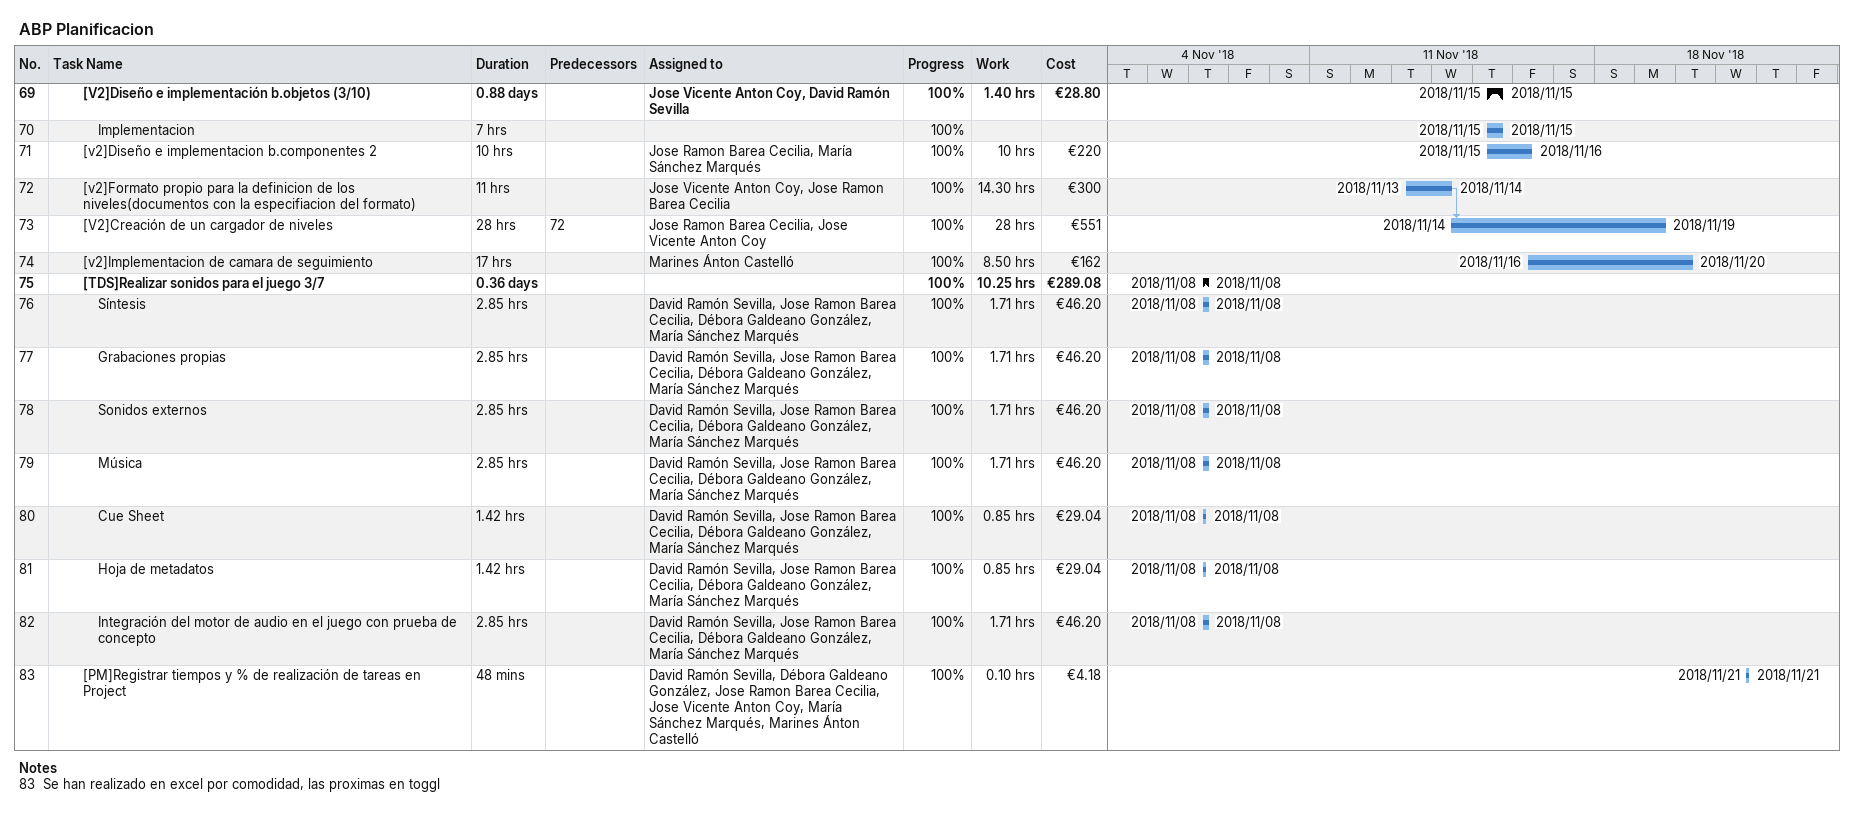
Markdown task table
ABP Planificacion

| ID | Level | Task | Duration | Start | Finish | Predecessors | Resources | % complete | Work (h) | Cost (€) |
|---|---|---|---|---|---|---|---|---|---|---|
| 69 | 3 | **[V2]Diseño e implementación b.objetos (3/10)** | 0.88d | 2018-11-15 | 2018-11-15 |  | Jose Vicente Anton Coy, David Ramón Sevilla | 100 | 1.40 | 28.80 |
| 70 | 4 | Implementacion | 7h | 2018-11-15 | 2018-11-15 |  |  | 100 |  |  |
| 71 | 3 | [v2]Diseño e implementacion b.componentes 2 | 10h | 2018-11-15 | 2018-11-16 |  | Jose Ramon Barea Cecilia, María Sánchez Marqués | 100 | 10 | 220 |
| 72 | 3 | [v2]Formato propio para la definicion de los niveles(documentos con la especifiacion del formato) | 11h | 2018-11-13 | 2018-11-14 |  | Jose Vicente Anton Coy, Jose Ramon Barea Cecilia | 100 | 14.30 | 300 |
| 73 | 3 | [V2]Creación de un cargador de niveles | 28h | 2018-11-14 | 2018-11-19 | 72 | Jose Ramon Barea Cecilia, Jose Vicente Anton Coy | 100 | 28 | 551 |
| 74 | 3 | [v2]Implementacion de camara de seguimiento | 17h | 2018-11-16 | 2018-11-20 |  | Marines Ánton Castelló | 100 | 8.50 | 162 |
| 75 | 3 | **[TDS]Realizar sonidos para el juego 3/7** | 0.36d | 2018-11-08 | 2018-11-08 |  |  | 100 | 10.25 | 289.08 |
| 76 | 4 | Síntesis | 2.85h | 2018-11-08 | 2018-11-08 |  | David Ramón Sevilla, Jose Ramon Barea Cecilia, Débora Galdeano González, María Sánchez Marqués | 100 | 1.71 | 46.20 |
| 77 | 4 | Grabaciones propias | 2.85h | 2018-11-08 | 2018-11-08 |  | David Ramón Sevilla, Jose Ramon Barea Cecilia, Débora Galdeano González, María Sánchez Marqués | 100 | 1.71 | 46.20 |
| 78 | 4 | Sonidos externos | 2.85h | 2018-11-08 | 2018-11-08 |  | David Ramón Sevilla, Jose Ramon Barea Cecilia, Débora Galdeano González, María Sánchez Marqués | 100 | 1.71 | 46.20 |
| 79 | 4 | Música | 2.85h | 2018-11-08 | 2018-11-08 |  | David Ramón Sevilla, Jose Ramon Barea Cecilia, Débora Galdeano González, María Sánchez Marqués | 100 | 1.71 | 46.20 |
| 80 | 4 | Cue Sheet | 1.42h | 2018-11-08 | 2018-11-08 |  | David Ramón Sevilla, Jose Ramon Barea Cecilia, Débora Galdeano González, María Sánchez Marqués | 100 | 0.85 | 29.04 |
| 81 | 4 | Hoja de metadatos | 1.42h | 2018-11-08 | 2018-11-08 |  | David Ramón Sevilla, Jose Ramon Barea Cecilia, Débora Galdeano González, María Sánchez Marqués | 100 | 0.85 | 29.04 |
| 82 | 4 | Integración del motor de audio en el juego con prueba de concepto | 2.85h | 2018-11-08 | 2018-11-08 |  | David Ramón Sevilla, Jose Ramon Barea Cecilia, Débora Galdeano González, María Sánchez Marqués | 100 | 1.71 | 46.20 |
| 83 | 3 | [PM]Registrar tiempos y % de realización de tareas en Project | 48min | 2018-11-21 | 2018-11-21 |  | David Ramón Sevilla, Débora Galdeano González, Jose Ramon Barea Cecilia, Jose Vicente Anton Coy, María Sánchez Marqués, Marines Ánton Castelló | 100 | 0.10 | 4.18 |

Notes
- 83: Se han realizado en excel por comodidad, las proximas en toggl
